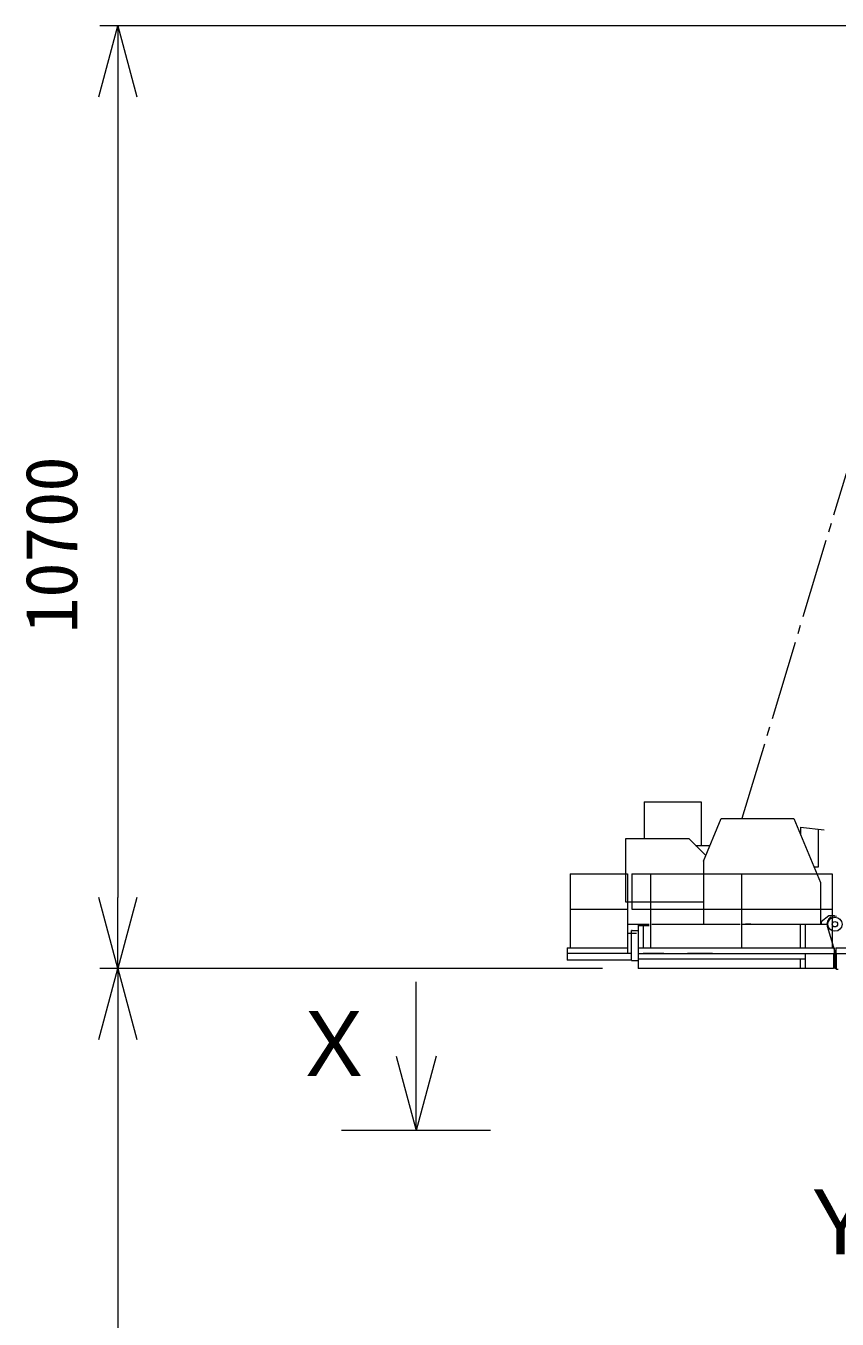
# Model space of a CAD drawing. Units: millimetres, scale not verified. Extents: x -35305 to 35349, y -48327 to 51747.
# Drawn here: x -33733 to -24586, y 10886 to 25476 of the extents above; entities that cross this region are included whole.
import ezdxf
from ezdxf.enums import TextEntityAlignment as Align

# ---------------------------------------------------------------- set-up
doc = ezdxf.new("R2010")
doc.units = ezdxf.units.MM
doc.header["$LTSCALE"] = 100
doc.linetypes.add('CHAIN2', pattern=[12, 9, -1, 1, -1])
for name, color, linetype, lineweight in [('0-0_0', 7, 'Continuous', 18), ('0-1_10 常用実線', 3, 'Continuous', 18), ('0-3_12 常用一点鎖線', 3, 'CHAIN2', 18), ('0-4_05 寸法', 7, 'Continuous', 18)]:
    doc.layers.add(name, color=color, linetype=linetype, lineweight=lineweight)
doc.styles.add('ＭＳ ゴシック', font='')
doc.styles.get('ＭＳ ゴシック').set_extended_font_data('MS Gothic')

msp = doc.modelspace()

# ---------------------------------------------------------------- linework, layer by layer
at = {"layer": '0-0_0'}
for p, q in [((-29334, 13012.2), (-29334, 14692.2)), ((-29559.1, 13852.2), (-29334, 13012.2)), ((-29108.9, 13852.2), (-29334, 13012.2)), ((-28494, 13012.2), (-30174, 13012.2))]:
    msp.add_line(p, q, dxfattribs=at)
at = {"layer": '0-1_10 常用実線'}
for p, q in [((-26760.8, 16720.8), (-26760.8, 16303.1)), ((-26760.8, 16720.8), (-26120.8, 16720.8)), ((-26120.8, 16720.8), (-26120.8, 16230.8)), ((-26093.1, 16051.3), (-25892.3, 16533.1)), ((-25892.3, 16533.1), (-25074.2, 16533.1)), ((-25074.2, 16533.1), (-24773.5, 15811.3)), ((-25000.8, 16434.8), (-25000.8, 16356.8)), ((-25000.8, 16434.8), (-24730.8, 16405.3)), ((-24800.8, 16412.9), (-24800.8, 15984.8)), ((-26066.6, 16114.9), (-26254.8, 16303.1)), ((-26183.5, 16230.8), (-26018.2, 16230.8)), ((-26093.1, 16050.8), (-26093.1, 15340.8)), ((-27597.6, 15910.8), (-27597.6, 15075.8)), ((-27597.6, 15910.8), (-26951.5, 15910.8)), ((-26951.5, 15910.8), (-26951.5, 15010.8)), ((-26900.8, 15910.8), (-24640.8, 15910.8)), ((-26900.8, 15910.8), (-26900.8, 15510.8)), ((-26690.8, 15910.8), (-26690.8, 15075.8)), ((-25665.8, 15910.8), (-25665.8, 15075.8)), ((-24800.8, 15984.8), (-24845.8, 15984.8)), ((-24640.8, 15910.8), (-24640.8, 15075.8)), ((-24773.5, 15811.3), (-24773.5, 15340.8)), ((-27597.6, 15510.8), (-26951.5, 15510.8)), ((-26900.8, 15510.8), (-24640.8, 15510.8)), ((-26937.9, 15340.8), (-26704.4, 15340.8)), ((-26830.8, 15340.8), (-26830.8, 14840.8)), ((-26830.8, 15324.8), (-26704.4, 15324.8)), ((-26771.8, 15324.8), (-26771.8, 15075.8)), ((-26677.2, 15340.8), (-25679.4, 15340.8)), ((-25652.2, 15340.8), (-24700.8, 15340.8)), ((-25560.8, 15340.8), (-25620.8, 15340.8)), ((-25420.8, 15340.8), (-25360.8, 15340.8)), ((-25004.8, 15340.8), (-25004.8, 15075.8)), ((-24970.8, 15340.8), (-24910.8, 15340.8)), ((-24945.8, 15340.8), (-24945.8, 15075.8)), ((-24765.8, 15370.8), (-24680.8, 15440.8)), ((-24765.8, 15370.8), (-24765.8, 15340.8)), ((-24680.8, 15440.8), (-24620.8, 15440.8)), ((-24620.8, 15440.8), (-24610.8, 15430.8)), ((-26904.8, 14930.8), (-26904.8, 15270.8)), ((-26895.8, 15270.8), (-26904.8, 15270.8)), ((-26895.8, 15270.8), (-26830.8, 15270.8)), ((-24610.8, 15040.8), (-24696.6, 15313.8)), ((-27630.8, 15075.8), (-27630.8, 14935.8)), ((-27630.8, 15075.8), (-26951.5, 15075.8)), ((-24610.8, 15040.8), (-24610.8, 14840.8)), ((-24610.8, 15040.8), (-24600.8, 15040.8)), ((-26904.8, 15010.8), (-27630.8, 15010.8)), ((-26904.8, 14935.8), (-27630.8, 14935.8)), ((-26904.8, 14930.8), (-26830.8, 14930.8)), ((-26895.8, 14930.8), (-26830.8, 14930.8)), ((-26830.8, 15010.8), (-24620.8, 15010.8)), ((-24945.8, 14945.8), (-26830.8, 14945.8)), ((-26539.8, 15010.8), (-26771.8, 15010.8)), ((-25989.8, 15010.8), (-26271.8, 15010.8)), ((-25004.8, 14945.8), (-25004.8, 14840.8)), ((-24945.8, 15010.8), (-24945.8, 14840.8)), ((-24626.8, 15010.8), (-24626.8, 14840.8)), ((-24591.8, 14940.8), (-24610.8, 14940.8)), ((-24591.8, 14830.8), (-24591.8, 15010.8)), ((-24626.8, 14840.8), (-26830.8, 14840.8)), ((-24626.8, 14848.8), (-24610.8, 14848.8)), ((-24591.8, 14840.8), (-24610.8, 14840.8)), ((-24575.8, 14830.8), (-24591.8, 14830.8))]:
    msp.add_line(p, q, dxfattribs=at)
for points in [[(-26254.8, 16303.1), (-26973.1, 16303.1), (-26973.1, 15594.8), (-26093.1, 15594.8)], [(-26830.8, 15075.8), (-24620.8, 15075.8), (-24620.8, 15010.8)], [(-24600.8, 15075.8), (-24600.8, 15010.8), (-23120.8, 15010.8)], [(-24600.8, 15075.8), (-23120.8, 15075.8), (-23120.8, 15010.8)]]:
    msp.add_lwpolyline(points, dxfattribs=at)
for radius in [80, 30.5]:
    msp.add_circle((-24610.8, 15340.8), radius, dxfattribs=at)
for start, end in [(118.97608, 197.4576), (79.50078, 100.49922)]:
    msp.add_arc((-24610.8, 15340.8), 90, start, end, dxfattribs=at)
at = {"layer": '0-3_12 常用一点鎖線'}
for p, q in [((-23325.5, 24264.3), (-25658.9, 16533.1)), ((-26940.3, 15240.8), (-26849.7, 15240.8))]:
    msp.add_line(p, q, dxfattribs=at)
at = {"layer": '0-4_05 寸法'}
for p, q in [((-23660.8, 25475.8), (-32897.8, 25475.8)), ((-32697.8, 25475.8), (-32697.8, 24675.8)), ((-32697.8, 24675.8), (-32697.8, 15640.8)), ((-32697.8, 14840.8), (-32697.8, 15640.8)), ((-27230.8, 14840.8), (-32897.8, 14840.8)), ((-27230.8, 14840.8), (-32897.8, 14840.8)), ((-32697.8, 14840.8), (-32697.8, 14040.8)), ((-32697.8, 14040.8), (-32697.8, -22371.2))]:
    msp.add_line(p, q, dxfattribs=at)
for points in [[(-32912.1, 24675.8), (-32697.8, 25475.8), (-32483.4, 24675.8)], [(-32483.4, 15640.8), (-32697.8, 14840.8), (-32912.1, 15640.8)], [(-32912.1, 14040.8), (-32697.8, 14840.8), (-32483.4, 14040.8)]]:
    msp.add_lwpolyline(points, dxfattribs=at)

# ---------------------------------------------------------------- texts
at = {"layer": '0-0_0', "style": 'ＭＳ ゴシック'}
for s, p in [('Ｘ', (-30758.6, 13407.9)), ('Ｙ', (-25048.5, 11395.9))]:
    msp.add_text(s, height=733.1, dxfattribs=at).set_placement(p, align=Align.BOTTOM_LEFT)
at = {"layer": '0-4_05 寸法', "style": 'ＭＳ ゴシック'}
msp.add_text('10700', height=586.5, rotation=90, dxfattribs=at).set_placement((-32977.8, 18625), align=Align.BOTTOM_LEFT)

doc.saveas('drawing.dxf')
